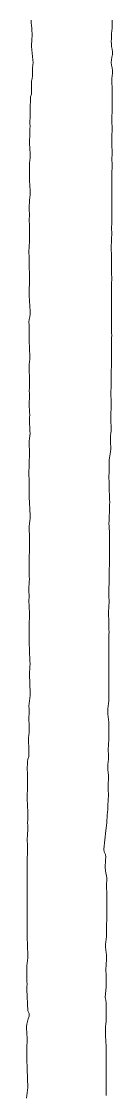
# Model space of a CAD drawing. Extents: x -16 to 11205, y -14909 to 147.
# Drawn here: x 6627.9 to 6660.4, y -8633 to -8227.5 of the extents above; entities that cross this region are included whole.
import ezdxf

# ---------------------------------------------------------------- set-up
doc = ezdxf.new("R2010")
doc.units = 0
doc.layers.get('0').update_dxf_attribs({"color": 1, "linetype": 'CONTINUOUS', "lineweight": 15, "true_color": 0xff0000})

msp = doc.modelspace()

# ---------------------------------------------------------------- linework, layer by layer
for p, q in [((6629.62, -8228.02), (6629.58, -8227)), ((6660.32, -8227), (6660.36, -8228.01)), ((6629.71, -8229.02), (6629.62, -8228.02)), ((6629.8, -8230.01), (6629.71, -8229.02)), ((6629.89, -8231.01), (6629.8, -8230.01)), ((6629.94, -8232), (6629.89, -8231.01)), ((6660.19, -8231.01), (6660.08, -8232)), ((6660.3, -8230.02), (6660.19, -8231.01)), ((6660.37, -8229.02), (6660.3, -8230.02)), ((6660.36, -8228.01), (6660.37, -8229.02)), ((6629.79, -8235.99), (6629.85, -8235)), ((6629.85, -8235), (6629.91, -8234)), ((6629.91, -8234), (6629.95, -8233)), ((6629.95, -8233), (6629.94, -8232)), ((6660.01, -8234), (6660, -8235)), ((6660, -8235), (6660.03, -8236)), ((6660.02, -8233), (6660.01, -8234)), ((6660.08, -8232), (6660.02, -8233)), ((6629.75, -8237), (6629.79, -8235.99)), ((6630.26, -8241.98), (6629.75, -8237)), ((6660.03, -8236), (6660.12, -8236.99)), ((6660.12, -8236.99), (6660.28, -8237.98)), ((6660.28, -8237.98), (6660.41, -8238.99)), ((6660.41, -8238.99), (6660.4, -8240.01)), ((6630.19, -8244), (6630.31, -8242.99)), ((6630.31, -8242.99), (6630.26, -8241.98)), ((6660.03, -8242), (6659.98, -8243)), ((6659.98, -8243), (6660.1, -8243.99)), ((6660.22, -8241.01), (6660.03, -8242)), ((6660.4, -8240.01), (6660.22, -8241.01)), ((6630.07, -8245), (6630.19, -8244)), ((6630.08, -8246), (6630.07, -8245)), ((6630.15, -8247.01), (6630.08, -8246)), ((6630.11, -8248.01), (6630.15, -8247.01)), ((6660.1, -8243.99), (6660.3, -8244.98)), ((6660.3, -8244.98), (6660.43, -8245.98)), ((6660.41, -8247), (6660.31, -8248.01)), ((6660.43, -8245.98), (6660.41, -8247)), ((6629.69, -8250.98), (6629.76, -8249.98)), ((6629.72, -8251.99), (6629.69, -8250.98)), ((6629.76, -8249.98), (6629.94, -8248.99)), ((6629.94, -8248.99), (6630.11, -8248.01)), ((6660.22, -8249), (6660.2, -8250)), ((6660.2, -8250), (6660.25, -8250.99)), ((6660.31, -8248.01), (6660.22, -8249)), ((6660.25, -8250.99), (6660.32, -8251.99)), ((6629.31, -8256.01), (6629.67, -8254.99)), ((6629.67, -8254.99), (6629.73, -8253.99)), ((6629.75, -8252.99), (6629.72, -8251.99)), ((6629.73, -8253.99), (6629.75, -8252.99)), ((6660.32, -8251.99), (6660.37, -8252.99)), ((6660.36, -8255), (6660.35, -8256)), ((6660.37, -8254), (6660.36, -8255)), ((6660.37, -8252.99), (6660.37, -8254)), ((6629.26, -8260.01), (6629.28, -8259.01)), ((6629.28, -8259.01), (6629.29, -8258.01)), ((6629.29, -8257.01), (6629.31, -8256.01)), ((6629.29, -8258.01), (6629.29, -8257.01)), ((6660.35, -8256), (6660.35, -8257)), ((6660.35, -8257), (6660.35, -8258)), ((6660.35, -8258), (6660.36, -8259.01)), ((6660.36, -8259.01), (6660.35, -8260.01)), ((6629.17, -8264), (6629.2, -8263.01)), ((6629.2, -8263.01), (6629.22, -8262.01)), ((6629.22, -8262.01), (6629.24, -8261.01)), ((6629.24, -8261.01), (6629.26, -8260.01)), ((6660.2, -8263), (6660.17, -8264)), ((6660.26, -8262.01), (6660.2, -8263)), ((6660.31, -8261.01), (6660.26, -8262.01)), ((6660.35, -8260.01), (6660.31, -8261.01)), ((6629.15, -8268), (6629.17, -8267)), ((6629.16, -8265), (6629.17, -8264)), ((6629.16, -8266), (6629.16, -8265)), ((6629.17, -8267), (6629.16, -8266)), ((6660.17, -8264), (6660.19, -8265)), ((6660.19, -8265), (6660.24, -8266)), ((6660.24, -8266), (6660.28, -8267)), ((6660.28, -8267), (6660.29, -8268)), ((6629, -8273), (6629.02, -8272)), ((6629.02, -8272), (6629.04, -8271)), ((6629.04, -8271), (6629.07, -8270)), ((6629.07, -8270), (6629.11, -8269)), ((6629.11, -8269), (6629.15, -8268)), ((6660.21, -8271), (6660.19, -8272)), ((6660.19, -8272), (6660.19, -8273)), ((6660.24, -8270), (6660.21, -8271)), ((6660.27, -8269), (6660.24, -8270)), ((6660.29, -8268), (6660.27, -8269)), ((6629, -8274), (6629, -8273)), ((6629.05, -8275), (6629, -8274)), ((6629.13, -8276), (6629.05, -8275)), ((6629.21, -8277), (6629.13, -8276)), ((6660.19, -8273), (6660.21, -8274)), ((6660.21, -8274), (6660.24, -8275)), ((6660.24, -8275), (6660.28, -8276)), ((6660.28, -8276), (6660.28, -8277)), ((6629.01, -8281), (6629.09, -8280)), ((6629.09, -8280), (6629.17, -8279.01)), ((6629.17, -8279.01), (6629.22, -8278)), ((6629.22, -8278), (6629.21, -8277)), ((6660.26, -8278), (6660.24, -8279)), ((6660.24, -8279), (6660.25, -8280)), ((6660.25, -8280), (6660.27, -8281)), ((6660.28, -8277), (6660.26, -8278)), ((6628.95, -8284), (6628.96, -8283)), ((6628.96, -8285), (6628.95, -8284)), ((6628.96, -8283), (6628.97, -8282)), ((6628.97, -8282), (6629.01, -8281)), ((6660.23, -8284.01), (6660.19, -8285)), ((6660.28, -8283.01), (6660.23, -8284.01)), ((6660.27, -8281), (6660.29, -8282)), ((6660.29, -8282), (6660.28, -8283.01)), ((6628.98, -8286), (6628.96, -8285)), ((6628.99, -8287), (6628.98, -8286)), ((6629.01, -8288), (6628.99, -8287)), ((6629.06, -8289), (6629.01, -8288)), ((6660.19, -8285), (6660.17, -8286)), ((6660.17, -8286), (6660.17, -8287)), ((6660.17, -8287), (6660.19, -8288)), ((6660.19, -8288), (6660.2, -8289)), ((6629.15, -8289.99), (6629.06, -8289)), ((6629.22, -8291), (6629.15, -8289.99)), ((6629.2, -8293.01), (6629.25, -8292)), ((6629.25, -8292), (6629.22, -8291)), ((6660.2, -8289), (6660.21, -8290)), ((6660.21, -8290), (6660.21, -8291)), ((6660.21, -8291), (6660.21, -8292)), ((6660.21, -8292), (6660.21, -8293)), ((6628.89, -8297), (6628.94, -8296)), ((6628.94, -8296), (6629.02, -8295)), ((6629.02, -8295), (6629.11, -8294.01)), ((6629.11, -8294.01), (6629.2, -8293.01)), ((6660.22, -8296), (6660.2, -8297)), ((6660.21, -8293), (6660.22, -8294)), ((6660.22, -8294), (6660.22, -8295)), ((6660.22, -8295), (6660.22, -8296)), ((6628.88, -8298), (6628.89, -8297)), ((6628.9, -8299), (6628.88, -8298)), ((6628.92, -8300), (6628.9, -8299)), ((6628.91, -8301), (6628.92, -8300)), ((6660.18, -8298), (6660.17, -8299)), ((6660.17, -8299), (6660.18, -8300)), ((6660.2, -8297), (6660.18, -8298)), ((6660.18, -8300), (6660.19, -8301)), ((6628.89, -8302), (6628.91, -8301)), ((6628.9, -8303), (6628.89, -8302)), ((6628.96, -8304), (6628.9, -8303)), ((6629.02, -8305), (6628.96, -8304)), ((6660.14, -8304), (6660.13, -8305)), ((6660.17, -8303), (6660.14, -8304)), ((6660.19, -8302), (6660.17, -8303)), ((6660.19, -8301), (6660.19, -8302)), ((6628.91, -8309), (6628.93, -8308)), ((6628.93, -8308), (6628.98, -8307)), ((6628.98, -8307), (6629.03, -8306)), ((6629.03, -8306), (6629.02, -8305)), ((6660.13, -8305), (6660.13, -8306)), ((6660.13, -8306), (6660.14, -8307)), ((6660.15, -8308), (6660.13, -8309)), ((6660.14, -8307), (6660.15, -8308)), ((6628.79, -8312.99), (6628.87, -8311.99)), ((6628.87, -8311.99), (6628.92, -8311)), ((6628.92, -8310), (6628.91, -8309)), ((6628.92, -8311), (6628.92, -8310)), ((6660, -8312), (6659.98, -8313)), ((6660.05, -8311), (6660, -8312)), ((6660.1, -8310), (6660.05, -8311)), ((6660.13, -8309), (6660.1, -8310)), ((6628.74, -8314), (6628.79, -8312.99)), ((6628.75, -8315), (6628.74, -8314)), ((6628.8, -8316), (6628.75, -8315)), ((6628.84, -8317), (6628.8, -8316)), ((6659.98, -8313), (6660, -8314)), ((6660, -8314), (6660.05, -8315)), ((6660.05, -8315), (6660.09, -8316)), ((6660.09, -8316), (6660.09, -8317)), ((6628.8, -8319), (6628.83, -8318)), ((6628.81, -8320), (6628.8, -8319)), ((6628.86, -8321), (6628.81, -8320)), ((6628.83, -8318), (6628.84, -8317)), ((6660.09, -8317), (6660.08, -8318)), ((6660.08, -8318), (6660.08, -8319)), ((6660.08, -8319), (6660.1, -8320)), ((6660.1, -8320), (6660.12, -8321)), ((6628.93, -8322), (6628.86, -8321)), ((6628.97, -8323), (6628.93, -8322)), ((6628.95, -8325), (6628.97, -8324)), ((6628.97, -8324), (6628.97, -8323)), ((6660.12, -8321), (6660.12, -8322)), ((6660.12, -8322), (6660.13, -8323)), ((6660.13, -8323), (6660.14, -8324)), ((6660.14, -8324), (6660.14, -8325)), ((6628.87, -8329), (6628.9, -8328)), ((6628.9, -8328), (6628.92, -8327)), ((6628.92, -8327), (6628.94, -8326)), ((6628.94, -8326), (6628.95, -8325)), ((6660.1, -8327), (6660.08, -8328)), ((6660.08, -8328), (6660.09, -8329)), ((6660.12, -8326), (6660.1, -8327)), ((6660.14, -8325), (6660.12, -8326)), ((6628.81, -8331), (6628.83, -8330)), ((6629.26, -8337), (6628.81, -8331)), ((6628.83, -8330), (6628.87, -8329)), ((6660.09, -8329), (6660.11, -8330)), ((6660.12, -8332), (6660.09, -8333)), ((6660.11, -8330), (6660.13, -8331)), ((6660.13, -8331), (6660.12, -8332)), ((6660.04, -8334), (6660.02, -8335)), ((6660.02, -8335), (6660.02, -8336)), ((6660.02, -8336), (6660.04, -8337)), ((6660.09, -8333), (6660.04, -8334)), ((6628.77, -8340.98), (6628.86, -8339.99)), ((6628.86, -8339.99), (6629.07, -8339.01)), ((6629.07, -8339.01), (6629.24, -8338.01)), ((6629.24, -8338.01), (6629.26, -8337)), ((6660.04, -8337), (6660.06, -8338)), ((6660.05, -8340), (6660.04, -8341)), ((6660.06, -8339), (6660.05, -8340)), ((6660.06, -8338), (6660.06, -8339)), ((6628.79, -8341.99), (6628.77, -8340.98)), ((6628.84, -8343), (6628.79, -8341.99)), ((6628.83, -8346), (6628.84, -8345)), ((6628.85, -8344), (6628.84, -8343)), ((6628.84, -8345), (6628.85, -8344)), ((6660.04, -8341), (6660.05, -8342)), ((6660.05, -8342), (6660.07, -8343)), ((6660.07, -8343), (6660.1, -8344)), ((6660.1, -8344), (6660.13, -8345)), ((6660.13, -8345), (6660.14, -8346)), ((6628.83, -8347), (6628.83, -8346)), ((6628.85, -8348), (6628.83, -8347)), ((6628.88, -8349), (6628.85, -8348)), ((6628.91, -8350), (6628.88, -8349)), ((6660.07, -8349), (6660.06, -8350)), ((6660.09, -8348), (6660.07, -8349)), ((6660.12, -8347), (6660.09, -8348)), ((6660.14, -8346), (6660.12, -8347)), ((6628.94, -8351), (6628.91, -8350)), ((6628.99, -8352), (6628.94, -8351)), ((6629.06, -8353), (6628.99, -8352)), ((6629.11, -8354), (6629.06, -8353)), ((6660.02, -8353), (6660.01, -8354)), ((6660.03, -8352), (6660.02, -8353)), ((6660.05, -8351), (6660.03, -8352)), ((6660.06, -8350), (6660.05, -8351)), ((6628.84, -8358), (6628.89, -8357)), ((6628.89, -8357), (6629, -8356)), ((6629, -8356), (6629.09, -8355)), ((6629.09, -8355), (6629.11, -8354)), ((6660.01, -8354), (6660.01, -8355)), ((6660.01, -8355), (6660.03, -8356)), ((6660.03, -8357), (6660.01, -8358)), ((6660.03, -8356), (6660.03, -8357)), ((6628.84, -8359), (6628.84, -8358)), ((6628.88, -8360), (6628.84, -8359)), ((6628.92, -8361), (6628.88, -8360)), ((6628.95, -8362), (6628.92, -8361)), ((6659.91, -8361), (6659.89, -8362)), ((6659.95, -8360), (6659.91, -8361)), ((6659.99, -8359), (6659.95, -8360)), ((6660.01, -8358), (6659.99, -8359)), ((6628.91, -8366), (6628.93, -8365)), ((6628.93, -8365), (6628.95, -8364)), ((6628.96, -8363), (6628.95, -8362)), ((6628.95, -8364), (6628.96, -8363)), ((6659.89, -8362), (6659.9, -8363)), ((6659.9, -8363), (6659.94, -8364)), ((6659.94, -8364), (6659.96, -8365)), ((6659.96, -8365), (6659.94, -8366)), ((6628.9, -8367), (6628.91, -8366)), ((6628.91, -8368), (6628.9, -8367)), ((6628.92, -8369), (6628.91, -8368)), ((6628.91, -8370), (6628.92, -8369)), ((6659.88, -8367), (6659.85, -8368)), ((6659.85, -8368), (6659.86, -8369)), ((6659.86, -8369), (6659.91, -8370)), ((6659.94, -8366), (6659.88, -8367)), ((6628.83, -8372), (6628.87, -8371)), ((6629.03, -8375), (6628.83, -8372)), ((6628.87, -8371), (6628.91, -8370)), ((6659.91, -8370), (6659.95, -8371)), ((6659.96, -8373), (6659.92, -8374)), ((6659.95, -8371), (6659.97, -8372)), ((6659.97, -8372), (6659.96, -8373)), ((6628.91, -8378), (6629.01, -8377)), ((6629.01, -8377), (6629.07, -8376)), ((6629.07, -8376), (6629.03, -8375)), ((6659.84, -8376), (6659.83, -8377)), ((6659.83, -8377), (6659.85, -8378)), ((6659.88, -8375), (6659.84, -8376)), ((6659.92, -8374), (6659.88, -8375)), ((6629.15, -8382), (6628.91, -8378)), ((6659.85, -8378), (6659.88, -8379)), ((6659.88, -8379), (6659.92, -8380)), ((6659.94, -8381), (6659.91, -8382)), ((6659.92, -8380), (6659.94, -8381)), ((6628.85, -8385.99), (6628.95, -8385)), ((6628.95, -8385), (6629.08, -8384)), ((6629.08, -8384), (6629.17, -8383)), ((6629.17, -8383), (6629.15, -8382)), ((6659.7, -8383.99), (6659.65, -8384.99)), ((6659.65, -8384.99), (6659.69, -8386)), ((6659.81, -8382.99), (6659.7, -8383.99)), ((6659.91, -8382), (6659.81, -8382.99)), ((6628.83, -8387), (6628.85, -8385.99)), ((6628.86, -8388), (6628.83, -8387)), ((6628.93, -8389), (6628.86, -8388)), ((6628.98, -8390), (6628.93, -8389)), ((6659.69, -8386), (6659.75, -8387)), ((6659.75, -8387), (6659.78, -8388)), ((6659.78, -8389), (6659.75, -8389.99)), ((6659.78, -8388), (6659.78, -8389)), ((6628.82, -8393.99), (6628.86, -8392.99)), ((6628.86, -8392.99), (6628.93, -8392)), ((6628.93, -8392), (6628.98, -8391)), ((6628.98, -8391), (6628.98, -8390)), ((6659.22, -8393.01), (6659.18, -8394.01)), ((6659.75, -8389.99), (6659.22, -8393.01)), ((6628.76, -8398), (6628.78, -8397)), ((6628.78, -8397), (6628.8, -8396)), ((6628.8, -8396), (6628.81, -8394.99)), ((6628.81, -8394.99), (6628.82, -8393.99)), ((6659.16, -8397), (6659.13, -8398)), ((6659.17, -8396), (6659.16, -8397)), ((6659.18, -8394.01), (6659.17, -8395.01)), ((6659.17, -8395.01), (6659.17, -8396)), ((6628.76, -8399), (6628.76, -8398)), ((6628.8, -8400), (6628.76, -8399)), ((6628.84, -8401), (6628.8, -8400)), ((6628.86, -8402), (6628.84, -8401)), ((6659.11, -8399), (6659.1, -8400)), ((6659.1, -8400), (6659.13, -8401)), ((6659.13, -8398), (6659.11, -8399)), ((6659.13, -8401), (6659.17, -8402)), ((6628.8, -8406), (6628.81, -8405)), ((6628.81, -8405), (6628.82, -8404)), ((6628.82, -8404), (6628.84, -8403)), ((6628.84, -8403), (6628.86, -8402)), ((6659.17, -8402), (6659.19, -8403)), ((6659.19, -8403), (6659.2, -8403.99)), ((6659.2, -8403.99), (6659.21, -8404.99)), ((6659.21, -8404.99), (6659.25, -8405.99)), ((6628.79, -8407), (6628.8, -8406)), ((6629.18, -8413.99), (6628.79, -8407)), ((6659.25, -8405.99), (6659.32, -8406.99)), ((6659.32, -8406.99), (6659.37, -8407.99)), ((6659.38, -8409), (6659.36, -8410)), ((6659.37, -8407.99), (6659.38, -8409)), ((6659.28, -8413.01), (6659.23, -8414.01)), ((6659.32, -8412.01), (6659.28, -8413.01)), ((6659.35, -8411.01), (6659.32, -8412.01)), ((6659.36, -8410), (6659.35, -8411.01)), ((6628.86, -8419), (6628.88, -8417.99)), ((6628.88, -8417.99), (6628.99, -8417)), ((6628.99, -8417), (6629.14, -8416.01)), ((6629.14, -8416.01), (6629.22, -8415)), ((6629.22, -8415), (6629.18, -8413.99)), ((6659.13, -8416), (6659.11, -8417)), ((6659.11, -8417), (6659.15, -8418)), ((6659.18, -8415.01), (6659.13, -8416)), ((6659.15, -8418), (6659.23, -8418.99)), ((6659.23, -8414.01), (6659.18, -8415.01)), ((6628.88, -8420), (6628.86, -8419)), ((6628.91, -8421), (6628.88, -8420)), ((6628.94, -8422), (6628.91, -8421)), ((6629, -8423), (6628.94, -8422)), ((6659.23, -8418.99), (6659.31, -8419.99)), ((6659.31, -8419.99), (6659.35, -8420.99)), ((6659.35, -8422), (6659.32, -8423)), ((6659.35, -8420.99), (6659.35, -8422)), ((6628.93, -8427), (6628.97, -8426)), ((6628.97, -8426), (6629.02, -8425)), ((6629.03, -8424), (6629, -8423)), ((6629.02, -8425), (6629.03, -8424)), ((6659.28, -8426), (6659.27, -8427)), ((6659.29, -8425), (6659.28, -8426)), ((6659.3, -8424), (6659.29, -8425)), ((6659.32, -8423), (6659.3, -8424)), ((6628.85, -8431), (6628.88, -8430)), ((6628.88, -8430), (6628.9, -8429)), ((6628.9, -8429), (6628.91, -8428)), ((6628.91, -8428), (6628.93, -8427)), ((6659.27, -8427), (6659.27, -8428)), ((6659.27, -8428), (6659.28, -8429)), ((6659.28, -8429), (6659.3, -8430)), ((6659.3, -8430), (6659.32, -8431)), ((6628.8, -8433), (6628.82, -8432)), ((6628.81, -8434), (6628.8, -8433)), ((6628.83, -8435), (6628.81, -8434)), ((6628.82, -8432), (6628.85, -8431)), ((6659.2, -8434), (6659.18, -8435)), ((6659.25, -8433.01), (6659.2, -8434)), ((6659.31, -8432.01), (6659.25, -8433.01)), ((6659.32, -8431), (6659.31, -8432.01)), ((6628.85, -8436), (6628.83, -8435)), ((6628.89, -8437), (6628.85, -8436)), ((6628.91, -8438), (6628.89, -8437)), ((6628.9, -8439), (6628.91, -8438)), ((6659.18, -8435), (6659.19, -8436)), ((6659.19, -8436), (6659.23, -8437)), ((6659.24, -8438), (6659.22, -8439.01)), ((6659.23, -8437), (6659.24, -8438)), ((6628.75, -8442), (6628.77, -8440.99)), ((6628.77, -8443), (6628.75, -8442)), ((6628.77, -8440.99), (6628.83, -8440)), ((6628.83, -8440), (6628.9, -8439)), ((6659.06, -8442), (6659.04, -8443)), ((6659.11, -8441), (6659.06, -8442)), ((6659.17, -8440.01), (6659.11, -8441)), ((6659.22, -8439.01), (6659.17, -8440.01)), ((6628.75, -8446), (6628.8, -8445)), ((6629.01, -8451), (6628.75, -8446)), ((6628.8, -8444), (6628.77, -8443)), ((6628.8, -8445), (6628.8, -8444)), ((6659.04, -8443), (6659.05, -8444)), ((6659.05, -8444), (6659.09, -8445)), ((6659.09, -8445), (6659.13, -8446)), ((6659.13, -8446), (6659.14, -8447)), ((6658.93, -8450), (6658.91, -8451)), ((6659.01, -8449), (6658.93, -8450)), ((6659.1, -8448), (6659.01, -8449)), ((6659.14, -8447), (6659.1, -8448)), ((6628.82, -8455), (6628.85, -8454)), ((6628.85, -8454), (6628.93, -8453)), ((6628.93, -8453), (6629.01, -8452)), ((6629.01, -8452), (6629.01, -8451)), ((6658.91, -8451), (6658.96, -8452)), ((6658.96, -8452), (6659.03, -8453)), ((6659.03, -8453), (6659.07, -8454)), ((6659.07, -8454), (6659.08, -8455)), ((6628.84, -8456), (6628.82, -8455)), ((6628.87, -8457), (6628.84, -8456)), ((6628.85, -8459), (6628.87, -8458)), ((6628.87, -8458), (6628.87, -8457)), ((6659.08, -8455), (6659.1, -8456)), ((6659.1, -8456), (6659.12, -8457)), ((6659.12, -8457), (6659.13, -8458)), ((6659.13, -8458), (6659.12, -8459)), ((6628.8, -8461), (6628.82, -8460)), ((6628.83, -8462), (6628.8, -8461)), ((6628.82, -8460), (6628.85, -8459)), ((6628.88, -8463), (6628.83, -8462)), ((6659.09, -8460), (6659.06, -8461)), ((6659.06, -8461), (6659.07, -8462)), ((6659.07, -8462), (6659.09, -8463)), ((6659.12, -8459), (6659.09, -8460)), ((6628.93, -8464), (6628.88, -8463)), ((6628.94, -8465), (6628.93, -8464)), ((6629.11, -8469), (6628.94, -8465)), ((6659.09, -8466), (6659.08, -8467)), ((6659.09, -8463), (6659.12, -8464)), ((6659.11, -8465), (6659.09, -8466)), ((6659.12, -8464), (6659.11, -8465)), ((6629.17, -8470), (6629.11, -8469)), ((6629.16, -8471), (6629.17, -8470)), ((6659.08, -8470), (6659.07, -8471)), ((6659.08, -8467), (6659.08, -8468)), ((6659.08, -8468), (6659.08, -8469)), ((6659.08, -8469), (6659.08, -8470)), ((6628.92, -8474), (6629.01, -8473)), ((6629.19, -8480.99), (6628.92, -8474)), ((6629.01, -8473), (6629.1, -8472)), ((6629.1, -8472), (6629.16, -8471)), ((6659.06, -8473), (6659.05, -8474)), ((6659.05, -8474), (6659.05, -8475)), ((6659.07, -8471), (6659.06, -8472)), ((6659.06, -8472), (6659.06, -8473)), ((6659.05, -8475), (6659.06, -8476)), ((6659.06, -8476), (6659.08, -8477)), ((6659.08, -8477), (6659.09, -8478)), ((6659.09, -8478), (6659.09, -8479)), ((6629.12, -8483.01), (6629.23, -8482.01)), ((6629.23, -8482.01), (6629.19, -8480.99)), ((6659.09, -8479), (6659.07, -8480)), ((6659.07, -8480), (6659.07, -8481)), ((6659.07, -8481), (6659.07, -8482)), ((6659.07, -8482), (6659.08, -8483)), ((6628.76, -8485.99), (6628.79, -8484.98)), ((6628.79, -8486.99), (6628.76, -8485.99)), ((6628.79, -8484.98), (6628.92, -8483.99)), ((6628.92, -8483.99), (6629.12, -8483.01)), ((6658.81, -8485.98), (6658.68, -8486.98)), ((6658.96, -8485), (6658.81, -8485.98)), ((6659.06, -8484), (6658.96, -8485)), ((6659.08, -8483), (6659.06, -8484)), ((6628.74, -8489.99), (6628.8, -8488.99)), ((6628.86, -8494), (6628.74, -8489.99)), ((6628.81, -8488), (6628.79, -8486.99)), ((6628.8, -8488.99), (6628.81, -8488)), ((6658.68, -8486.98), (6658.64, -8488)), ((6658.64, -8488), (6658.71, -8489.02)), ((6658.71, -8489.02), (6658.85, -8490.01)), ((6658.85, -8490.01), (6658.97, -8491)), ((6658.97, -8491), (6659.04, -8492)), ((6628.84, -8495.99), (6628.9, -8495)), ((6628.9, -8495), (6628.86, -8494)), ((6659.04, -8495), (6659.03, -8496)), ((6659.04, -8492), (6659.06, -8493)), ((6659.05, -8494), (6659.04, -8495)), ((6659.06, -8493), (6659.05, -8494)), ((6628.64, -8497.98), (6628.73, -8496.98)), ((6628.75, -8503), (6628.64, -8497.98)), ((6628.73, -8496.98), (6628.84, -8495.99)), ((6659, -8499), (6658.94, -8500)), ((6659.03, -8498), (6659, -8499)), ((6659.03, -8496), (6659.03, -8497)), ((6659.03, -8497), (6659.03, -8498)), ((6628.77, -8504), (6628.75, -8503)), ((6658.88, -8501), (6658.84, -8502)), ((6658.84, -8502), (6658.86, -8503)), ((6658.86, -8503), (6658.92, -8504)), ((6658.94, -8500), (6658.88, -8501)), ((6628.17, -8508.01), (6628.23, -8507.01)), ((6628.23, -8507.01), (6628.32, -8506.02)), ((6628.32, -8506.02), (6628.72, -8504.99)), ((6628.72, -8504.99), (6628.77, -8504)), ((6658.81, -8506.99), (6658.68, -8507.99)), ((6658.93, -8506), (6658.81, -8506.99)), ((6658.92, -8504), (6658.96, -8505)), ((6658.96, -8505), (6658.93, -8506)), ((6628.15, -8509), (6628.17, -8508.01)), ((6628.15, -8510), (6628.15, -8509)), ((6628.17, -8511), (6628.15, -8510)), ((6628.19, -8512), (6628.17, -8511)), ((6658.68, -8507.99), (6658.62, -8509)), ((6658.62, -8509), (6658.68, -8510.01)), ((6658.68, -8510.01), (6658.81, -8511.01)), ((6658.81, -8511.01), (6658.94, -8512)), ((6628.2, -8513), (6628.19, -8512)), ((6628.21, -8514), (6628.2, -8513)), ((6628.23, -8515), (6628.21, -8514)), ((6628.23, -8516), (6628.23, -8515)), ((6658.81, -8515), (6658.76, -8516)), ((6658.9, -8514), (6658.81, -8515)), ((6658.96, -8513), (6658.9, -8514)), ((6658.94, -8512), (6658.96, -8513)), ((6628.11, -8520), (6628.14, -8519)), ((6628.14, -8519), (6628.19, -8518)), ((6628.19, -8518), (6628.22, -8517)), ((6628.22, -8517), (6628.23, -8516)), ((6658.76, -8516), (6658.8, -8517)), ((6658.8, -8517), (6658.86, -8518)), ((6658.86, -8518), (6658.9, -8519)), ((6658.9, -8519), (6658.9, -8520)), ((6628.12, -8521), (6628.11, -8520)), ((6628.35, -8525.99), (6628.12, -8521)), ((6658.73, -8522.99), (6658.67, -8523.99)), ((6658.8, -8521.99), (6658.73, -8522.99)), ((6658.86, -8520.99), (6658.8, -8521.99)), ((6658.9, -8520), (6658.86, -8520.99)), ((6628.33, -8528), (6628.37, -8527)), ((6628.37, -8527), (6628.35, -8525.99)), ((6658.65, -8524.99), (6658.37, -8527.01)), ((6658.37, -8527.01), (6658.39, -8528.02)), ((6658.67, -8523.99), (6658.65, -8524.99)), ((6628.26, -8530), (6628.28, -8529)), ((6628.28, -8531), (6628.26, -8530)), ((6628.28, -8529), (6628.33, -8528)), ((6628.3, -8532.01), (6628.28, -8531)), ((6658.2, -8531.03), (6658.09, -8532.01)), ((6658.28, -8530.03), (6658.2, -8531.03)), ((6658.35, -8529.02), (6658.28, -8530.03)), ((6658.39, -8528.02), (6658.35, -8529.02)), ((6628.11, -8536), (6628.17, -8535.01)), ((6628.17, -8535.01), (6628.24, -8534.01)), ((6628.24, -8534.01), (6628.29, -8533.01)), ((6628.29, -8533.01), (6628.3, -8532.01)), ((6657.95, -8532.99), (6657.14, -8539.98)), ((6658.09, -8532.01), (6657.95, -8532.99)), ((6628.2, -8539), (6628.11, -8536)), ((6628.22, -8540), (6628.2, -8539)), ((6628.09, -8544), (6628.12, -8543)), ((6628.12, -8543), (6628.16, -8542)), ((6628.16, -8542), (6628.2, -8541)), ((6628.2, -8541), (6628.22, -8540)), ((6657.14, -8539.98), (6657.34, -8540.96)), ((6657.34, -8540.96), (6657.85, -8542.01)), ((6657.87, -8543), (6657.82, -8544)), ((6657.85, -8542.01), (6657.87, -8543)), ((6628.09, -8545), (6628.09, -8544)), ((6628.11, -8546), (6628.09, -8545)), ((6628.13, -8547), (6628.11, -8546)), ((6628.12, -8548), (6628.13, -8547)), ((6657.74, -8545), (6657.67, -8546.01)), ((6657.67, -8546.01), (6657.67, -8547.03)), ((6657.67, -8547.03), (6657.79, -8548.03)), ((6657.82, -8544), (6657.74, -8545)), ((6628.08, -8550), (6628.1, -8549)), ((6628.08, -8551), (6628.08, -8550)), ((6628.08, -8552), (6628.08, -8551)), ((6628.1, -8549), (6628.12, -8548)), ((6657.79, -8548.03), (6657.97, -8549)), ((6657.97, -8549), (6658.15, -8549.98)), ((6658.15, -8549.98), (6658.24, -8550.98)), ((6658.24, -8550.98), (6658.25, -8551.99)), ((6628.08, -8553), (6628.08, -8552)), ((6628.09, -8554), (6628.08, -8553)), ((6628.11, -8555), (6628.09, -8554)), ((6628.12, -8556), (6628.11, -8555)), ((6658.21, -8552.99), (6658.2, -8554)), ((6658.2, -8554), (6658.22, -8555)), ((6658.25, -8551.99), (6658.21, -8552.99)), ((6658.22, -8555), (6658.25, -8556)), ((6628.04, -8559), (6628.06, -8558)), ((6628.07, -8560), (6628.04, -8559)), ((6628.06, -8558), (6628.1, -8557)), ((6628.1, -8557), (6628.12, -8556)), ((6658.25, -8556), (6658.27, -8557)), ((6658.26, -8558), (6658.25, -8559)), ((6658.25, -8559), (6658.26, -8560)), ((6658.27, -8557), (6658.26, -8558)), ((6628.1, -8561), (6628.07, -8560)), ((6628.07, -8564), (6628.08, -8563)), ((6628.08, -8563), (6628.1, -8562)), ((6628.1, -8562), (6628.1, -8561)), ((6658.26, -8560), (6658.27, -8561)), ((6658.27, -8561), (6658.29, -8562)), ((6658.29, -8562), (6658.31, -8563)), ((6658.31, -8563), (6658.32, -8564)), ((6628.04, -8569), (6628.06, -8568)), ((6628.06, -8568), (6628.08, -8567)), ((6628.08, -8565), (6628.07, -8564)), ((6628.09, -8566), (6628.08, -8565)), ((6628.08, -8567), (6628.09, -8566)), ((6658.21, -8568.01), (6658.15, -8569.01)), ((6658.27, -8567.01), (6658.21, -8568.01)), ((6658.31, -8566.01), (6658.27, -8567.01)), ((6658.33, -8565.01), (6658.31, -8566.01)), ((6658.32, -8564), (6658.33, -8565.01)), ((6628.04, -8570), (6628.04, -8569)), ((6628.06, -8571), (6628.04, -8570)), ((6628.08, -8572), (6628.06, -8571)), ((6628.08, -8573), (6628.08, -8572)), ((6658.15, -8569.01), (6658.12, -8570)), ((6658.12, -8570), (6658.13, -8571)), ((6658.13, -8571), (6658.17, -8572.01)), ((6658.17, -8572.01), (6658.16, -8573.01)), ((6628.34, -8580), (6628.08, -8573)), ((6658.05, -8574), (6657.8, -8576)), ((6657.8, -8576), (6657.82, -8577)), ((6658.16, -8573.01), (6658.05, -8574)), ((6628.36, -8581.01), (6628.34, -8580)), ((6657.82, -8577), (6657.94, -8578)), ((6657.94, -8578), (6658.06, -8579)), ((6658.06, -8579), (6658.14, -8579.99)), ((6658.14, -8579.99), (6658.17, -8581)), ((6627.96, -8585), (6628.01, -8584)), ((6628.01, -8584), (6628.13, -8583.01)), ((6628.13, -8583.01), (6628.27, -8582.02)), ((6628.27, -8582.02), (6628.36, -8581.01)), ((6658.01, -8584), (6657.95, -8585)), ((6658.1, -8583), (6658.01, -8584)), ((6658.16, -8582), (6658.1, -8583)), ((6658.17, -8581), (6658.16, -8582)), ((6627.95, -8586), (6627.96, -8585)), ((6627.95, -8587), (6627.95, -8586)), ((6627.95, -8588), (6627.95, -8587)), ((6627.98, -8589), (6627.95, -8588)), ((6657.95, -8585), (6657.96, -8586)), ((6657.96, -8586), (6658.03, -8587)), ((6658.03, -8587), (6658.08, -8588)), ((6658.08, -8588), (6658.09, -8589)), ((6628.02, -8590), (6627.98, -8589)), ((6627.98, -8593), (6628.02, -8592)), ((6628.03, -8591), (6628.02, -8590)), ((6628.02, -8592), (6628.03, -8591)), ((6658.04, -8592), (6657.71, -8596.02)), ((6658.08, -8591), (6658.04, -8592)), ((6658.09, -8589), (6658.07, -8590)), ((6658.07, -8590), (6658.08, -8591)), ((6628.31, -8600.97), (6627.98, -8593)), ((6657.71, -8596.02), (6657.91, -8597.01)), ((6657.91, -8597.01), (6658.06, -8597.99)), ((6658.06, -8597.99), (6658.11, -8598.99)), ((6658.11, -8598.99), (6658.1, -8600)), ((6658.1, -8600), (6658.1, -8601)), ((6628.24, -8605.03), (6628.47, -8604.05)), ((6628.81, -8602.01), (6628.31, -8600.97)), ((6628.47, -8604.05), (6628.9, -8603)), ((6628.9, -8603), (6628.81, -8602.01)), ((6658.06, -8604), (6657.99, -8605)), ((6658.1, -8603), (6658.06, -8604)), ((6658.1, -8601), (6658.11, -8602)), ((6658.11, -8602), (6658.1, -8603)), ((6627.88, -8606.99), (6628, -8606)), ((6628, -8610), (6627.88, -8606.99)), ((6628, -8606), (6628.24, -8605.03)), ((6657.82, -8606.99), (6657.79, -8607.99)), ((6657.79, -8607.99), (6657.79, -8609)), ((6657.9, -8605.99), (6657.82, -8606.99)), ((6657.99, -8605), (6657.9, -8605.99)), ((6628.04, -8611), (6628, -8610)), ((6628.06, -8612), (6628.04, -8611)), ((6628.05, -8613), (6628.06, -8612)), ((6657.79, -8609), (6657.81, -8610)), ((6657.81, -8610), (6657.85, -8611.01)), ((6657.85, -8611.01), (6657.9, -8612.01)), ((6657.9, -8612.01), (6657.97, -8613)), ((6627.96, -8616), (6627.97, -8615)), ((6627.97, -8617), (6627.96, -8616)), ((6627.97, -8615), (6628.02, -8614)), ((6628.02, -8614), (6628.05, -8613)), ((6657.97, -8613), (6658.02, -8614)), ((6658.02, -8614), (6658.06, -8615)), ((6658.06, -8616), (6658.04, -8617)), ((6658.06, -8615), (6658.06, -8616)), ((6627.96, -8619), (6627.98, -8618)), ((6628.08, -8623), (6627.96, -8619)), ((6627.98, -8618), (6627.97, -8617)), ((6658.02, -8619), (6658.01, -8620)), ((6658.01, -8620), (6658.01, -8621)), ((6658.03, -8618), (6658.02, -8619)), ((6658.04, -8617), (6658.03, -8618)), ((6628.34, -8630), (6628.08, -8623)), ((6658.01, -8621), (6658.01, -8622)), ((6658.01, -8622), (6658.02, -8623)), ((6658.02, -8623), (6658.03, -8624)), ((6658.03, -8624), (6658.04, -8625)), ((6658.04, -8628), (6658.03, -8629)), ((6658.04, -8625), (6658.04, -8626)), ((6658.04, -8626), (6658.04, -8627)), ((6658.04, -8627), (6658.04, -8628)), ((6627.92, -8632.99), (6628.08, -8632.01)), ((6628.08, -8632.01), (6628.26, -8631.02)), ((6628.26, -8631.02), (6628.34, -8630)), ((6658.01, -8632), (6657.99, -8633)), ((6658.02, -8631), (6658.01, -8632)), ((6658.03, -8630), (6658.02, -8631)), ((6658.03, -8629), (6658.03, -8630)), ((6627.86, -8633.99), (6627.92, -8632.99))]:
    msp.add_line(p, q)

doc.saveas('drawing.dxf')
